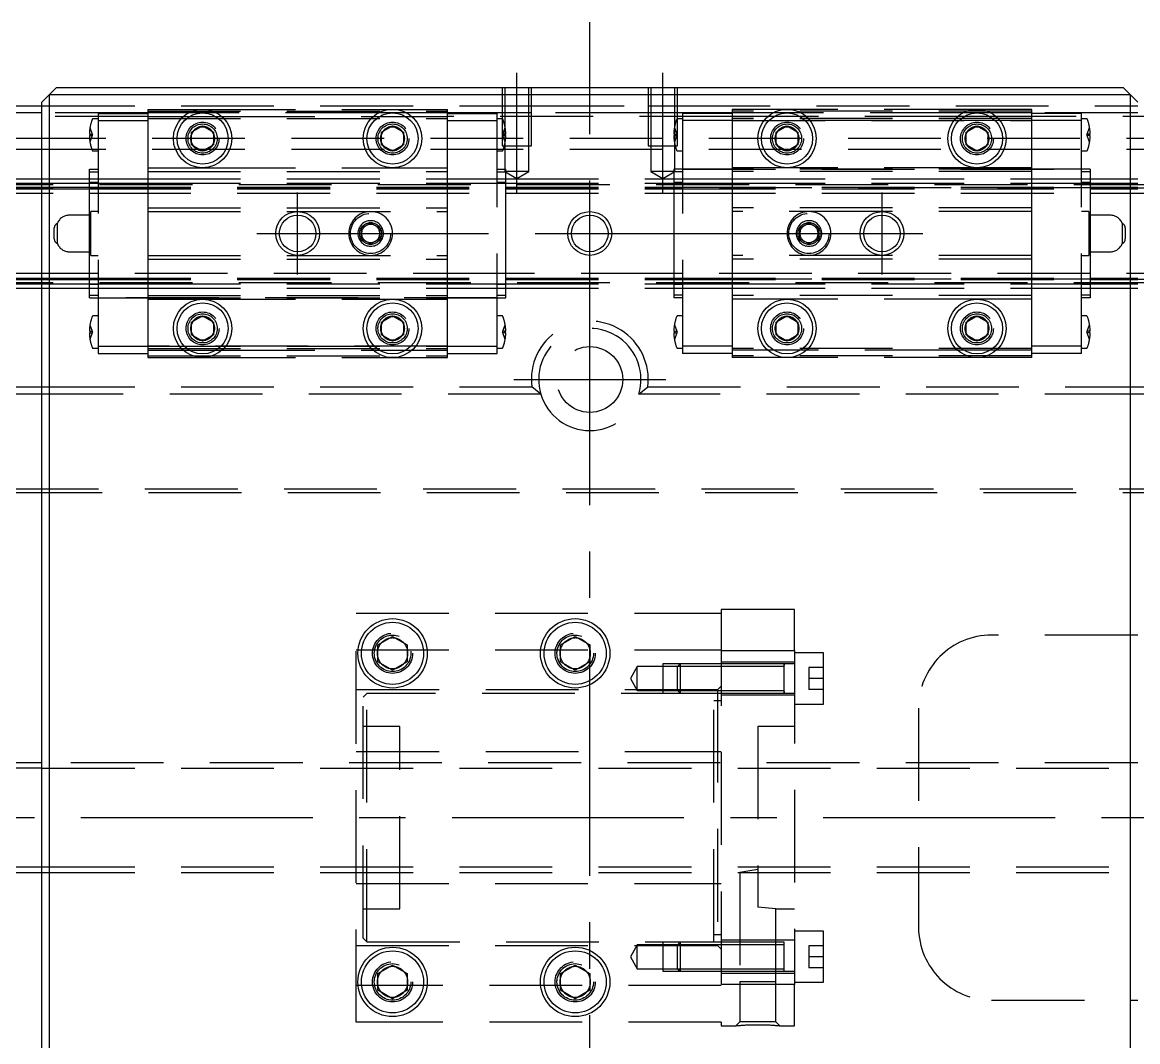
# Model space of a CAD drawing. Extents: x -51 to 1046, y -358 to 109.
# Drawn here: x 332.3 to 485, y -30.7 to 108.9 of the extents above; entities that cross this region are included whole.
import ezdxf

# ---------------------------------------------------------------- set-up
doc = ezdxf.new("R2010")
doc.units = 0
doc.linetypes.add('CENTER', pattern=[50.8, 31.75, -6.35, 6.35, -6.35])
doc.linetypes.add('DASHED', pattern=[19.05, 12.7, -6.35])
doc.layers.get('0').update_dxf_attribs({"linetype": 'CONTINUOUS'})
doc.layers.add('CENTER', color=1, linetype='CENTER')

msp = doc.modelspace()

# ---------------------------------------------------------------- linework, layer by layer
at = {"color": 7, "linetype": 'CONTINUOUS'}
for p, q in [((337, 100), (336, 99)), ((337, 100), (483, 100)), ((484, 99), (483, 100)), ((336, 99), (335, 98)), ((335, -98), (335, 98)), ((336, 99), (336, -99)), ((484, 99), (336, 99)), ((485, 98), (484, 99)), ((484, -99), (484, 99)), ((335, 96.5), (1, 96.5)), ((2, 97.5), (335, 97.5)), ((355.5, 93.87), (357, 94.73)), ((357, 94.73), (358.5, 93.87)), ((381.5, 93.87), (383, 94.73)), ((383, 94.73), (384.5, 93.87)), ((435.5, 93.87), (437, 94.73)), ((437, 94.73), (438.5, 93.87)), ((461.5, 93.87), (463, 94.73)), ((463, 94.73), (464.5, 93.87)), ((355.5, 92.13), (355.5, 93.87)), ((358.5, 93.87), (358.5, 92.13)), ((381.5, 92.13), (381.5, 93.87)), ((384.5, 93.87), (384.5, 92.13)), ((435.5, 92.13), (435.5, 93.87)), ((438.5, 93.87), (438.5, 92.13)), ((461.5, 92.13), (461.5, 93.87)), ((464.5, 93.87), (464.5, 92.13)), ((357, 91.27), (355.5, 92.13)), ((358.5, 92.13), (357, 91.27)), ((383, 91.27), (381.5, 92.13)), ((384.5, 92.13), (383, 91.27)), ((437, 91.27), (435.5, 92.13)), ((438.5, 92.13), (437, 91.27)), ((463, 91.27), (461.5, 92.13)), ((464.5, 92.13), (463, 91.27)), ((0, 87.5), (335, 87.5)), ((0, 86.32), (335, 86.32)), ((0, 86.1), (335, 86.1)), ((0, 73.9), (335, 73.9)), ((0, 73.68), (335, 73.68)), ((0, 72.5), (335, 72.5)), ((355.5, 67.87), (357, 68.73)), ((357, 68.73), (358.5, 67.87)), ((381.5, 67.87), (383, 68.73)), ((383, 68.73), (384.5, 67.87)), ((435.5, 67.87), (437, 68.73)), ((437, 68.73), (438.5, 67.87)), ((461.5, 67.87), (463, 68.73)), ((463, 68.73), (464.5, 67.87)), ((355.5, 66.13), (355.5, 67.87)), ((358.5, 67.87), (358.5, 66.13)), ((381.5, 66.13), (381.5, 67.87)), ((384.5, 67.87), (384.5, 66.13)), ((435.5, 66.13), (435.5, 67.87)), ((438.5, 67.87), (438.5, 66.13)), ((461.5, 66.13), (461.5, 67.87)), ((464.5, 67.87), (464.5, 66.13)), ((357, 65.27), (355.5, 66.13)), ((358.5, 66.13), (357, 65.27)), ((383, 65.27), (381.5, 66.13)), ((384.5, 66.13), (383, 65.27)), ((437, 65.27), (435.5, 66.13)), ((438.5, 66.13), (437, 65.27)), ((463, 65.27), (461.5, 66.13)), ((464.5, 66.13), (463, 65.27)), ((297.94, 59), (335, 59)), ((485, 59), (522.06, 59)), ((335, 58), (296.71, 58)), ((523.29, 58), (485, 58)), ((381, 23.65), (383, 24.81)), ((383, 24.81), (385, 23.65)), ((406, 23.65), (408, 24.81)), ((408, 24.81), (410, 23.65)), ((381, 21.35), (381, 23.65)), ((385, 23.65), (385, 21.35)), ((406, 21.35), (406, 23.65)), ((410, 23.65), (410, 21.35)), ((383, 20.19), (381, 21.35)), ((385, 21.35), (383, 20.19)), ((408, 20.19), (406, 21.35)), ((410, 21.35), (408, 20.19)), ((335, 7.5), (40.5, 7.5)), ((40.5, -7.5), (335, -7.5)), ((381, -21.35), (383, -20.19)), ((381, -23.65), (381, -21.35)), ((383, -20.19), (385, -21.35)), ((385, -21.35), (385, -23.65)), ((406, -21.35), (408, -20.19)), ((406, -23.65), (406, -21.35)), ((408, -20.19), (410, -21.35)), ((410, -21.35), (410, -23.65)), ((383, -24.81), (381, -23.65)), ((385, -23.65), (383, -24.81)), ((408, -24.81), (406, -23.65)), ((410, -23.65), (408, -24.81))]:
    msp.add_line(p, q, dxfattribs=at)
at = {"color": 3, "linetype": 'DASHED'}
for p, q in [((398, 100), (398, 92)), ((398.35, 100), (398.35, 92)), ((401.65, 92), (401.65, 100)), ((402, 92), (402, 100)), ((418, 100), (418, 92)), ((418.35, 100), (418.35, 92)), ((421.65, 92), (421.65, 100)), ((422, 92), (422, 100)), ((335, 97.5), (398, 97.5)), ((349.5, 96.5), (335, 96.5)), ((342.7, 96.45), (342.7, 95.45)), ((342.7, 96.45), (349.5, 96.45)), ((349.5, 97), (349.5, 96)), ((349.5, 97), (357, 97)), ((349.5, 96.75), (390.5, 96.75)), ((355.06, 96.5), (349.5, 96.5)), ((357, 96.5), (355.06, 96.5)), ((357, 97), (383, 97)), ((358.94, 96.5), (357, 96.5)), ((381.06, 96.5), (358.94, 96.5)), ((383, 96.5), (381.06, 96.5)), ((383, 97), (390.5, 97)), ((384.94, 96.5), (383, 96.5)), ((390.5, 96.5), (384.94, 96.5)), ((390.5, 96), (390.5, 97)), ((398, 96.5), (390.5, 96.5)), ((390.5, 96.45), (397.3, 96.45)), ((397.3, 95.45), (397.3, 96.45)), ((398, 97.5), (402, 97.5)), ((402, 96.5), (398, 96.5)), ((402, 97.5), (418, 97.5)), ((418, 96.5), (402, 96.5)), ((418, 97.5), (422, 97.5)), ((422, 96.5), (418, 96.5)), ((422, 97.5), (485, 97.5)), ((429.5, 96.5), (422, 96.5)), ((422.7, 96.45), (422.7, 95.45)), ((429.5, 96.45), (422.7, 96.45)), ((429.5, 97), (429.5, 96)), ((437, 97), (429.5, 97)), ((470.5, 96.75), (429.5, 96.75)), ((435.06, 96.5), (429.5, 96.5)), ((437, 96.5), (435.06, 96.5)), ((463, 97), (437, 97)), ((438.94, 96.5), (437, 96.5)), ((461.06, 96.5), (438.94, 96.5)), ((463, 96.5), (461.06, 96.5)), ((470.5, 97), (463, 97)), ((464.94, 96.5), (463, 96.5)), ((470.5, 96.5), (464.94, 96.5)), ((470.5, 96), (470.5, 97)), ((485, 96.5), (470.5, 96.5)), ((477.3, 96.45), (470.5, 96.45)), ((477.3, 95.45), (477.3, 96.45)), ((349.5, 96), (0.5, 96)), ((342.7, 95.7), (341.99, 95.7)), ((342.7, 95.45), (342.7, 64.55)), ((342.7, 95.45), (349.5, 95.45)), ((349.5, 96), (349.5, 89)), ((349.5, 96), (354.35, 96)), ((349.5, 95.75), (390.5, 95.75)), ((354.35, 96), (355.2, 96)), ((355.2, 96), (358.8, 96)), ((358.8, 96), (359.65, 96)), ((359.65, 96), (380.35, 96)), ((380.35, 96), (381.2, 96)), ((381.2, 96), (384.8, 96)), ((384.8, 96), (385.65, 96)), ((385.65, 96), (390.5, 96)), ((390.5, 89), (390.5, 96)), ((429.5, 96), (390.5, 96)), ((390.5, 95.45), (397.3, 95.45)), ((398, 95.7), (397.3, 95.7)), ((397.3, 64.55), (397.3, 95.45)), ((398.01, 95.7), (398, 95.7)), ((422, 95.7), (421.99, 95.7)), ((422.7, 95.7), (422, 95.7)), ((422.7, 95.45), (422.7, 64.55)), ((429.5, 95.45), (422.7, 95.45)), ((429.5, 96), (429.5, 89)), ((434.35, 96), (429.5, 96)), ((470.5, 95.75), (429.5, 95.75)), ((470.5, 95.45), (429.5, 95.45)), ((429.5, 95.45), (470.5, 95.45)), ((435.2, 96), (434.35, 96)), ((438.8, 96), (435.2, 96)), ((439.65, 96), (438.8, 96)), ((460.35, 96), (439.65, 96)), ((461.2, 96), (460.35, 96)), ((464.8, 96), (461.2, 96)), ((465.65, 96), (464.8, 96)), ((470.5, 96), (465.65, 96)), ((470.5, 89), (470.5, 96)), ((819.5, 96), (470.5, 96)), ((477.3, 95.45), (470.5, 95.45)), ((478.01, 95.7), (477.3, 95.7)), ((477.3, 64.55), (477.3, 95.45)), ((341.5, 93.6), (341.58, 93.6)), ((341.58, 93.4), (341.5, 93.4)), ((341.58, 94.5), (341.9, 93.6)), ((341.58, 93.6), (341.9, 93.6)), ((341.58, 93.6), (341.58, 93.4)), ((341.9, 93.4), (341.58, 92.5)), ((341.58, 93.4), (341.9, 93.4)), ((341.9, 93.6), (341.94, 93.5)), ((341.9, 93.4), (341.94, 93.5)), ((355, 93), (355.03, 93.35)), ((381, 93), (381.03, 93.35)), ((398.1, 93.6), (398.06, 93.5)), ((398.1, 93.4), (398.06, 93.5)), ((398.1, 93.6), (398.42, 94.5)), ((398.42, 93.6), (398.1, 93.6)), ((398.42, 92.5), (398.1, 93.4)), ((398.42, 93.4), (398.1, 93.4)), ((398.42, 93.4), (398.42, 93.6)), ((398.42, 93.6), (398.5, 93.6)), ((398.5, 93.4), (398.42, 93.4)), ((421.5, 93.6), (421.58, 93.6)), ((421.58, 93.4), (421.5, 93.4)), ((421.58, 94.5), (421.9, 93.6)), ((421.58, 93.6), (421.9, 93.6)), ((421.58, 93.6), (421.58, 93.4)), ((421.9, 93.4), (421.58, 92.5)), ((421.58, 93.4), (421.9, 93.4)), ((421.9, 93.6), (421.94, 93.5)), ((421.9, 93.4), (421.94, 93.5)), ((435, 93), (435.02, 93.3)), ((461, 93), (461.03, 93.35)), ((478.1, 93.6), (478.06, 93.5)), ((478.1, 93.4), (478.06, 93.5)), ((478.1, 93.6), (478.42, 94.5)), ((478.42, 93.6), (478.1, 93.6)), ((478.42, 92.5), (478.1, 93.4)), ((478.42, 93.4), (478.1, 93.4)), ((478.42, 93.4), (478.42, 93.6)), ((478.42, 93.6), (478.5, 93.6)), ((478.5, 93.4), (478.42, 93.4)), ((820, 93), (0, 93)), ((398, 92), (402, 92)), ((398.35, 92), (398.35, 88.5)), ((401.65, 88.5), (401.65, 92)), ((418, 92), (422, 92)), ((418.35, 92), (418.35, 88.5)), ((421.65, 88.5), (421.65, 92)), ((820, 91.5), (0, 91.5)), ((341.99, 91.3), (342.7, 91.3)), ((397.3, 91.3), (398.01, 91.3)), ((421.99, 91.3), (422.7, 91.3)), ((477.3, 91.3), (478.01, 91.3)), ((341.5, 88.43), (341.5, 88.82)), ((341.5, 88.82), (342.7, 88.82)), ((349.5, 89), (349.5, 88.5)), ((349.5, 89), (357, 89)), ((357, 89), (383, 89)), ((383, 89), (390.5, 89)), ((390.5, 88.5), (390.5, 89)), ((397.3, 88.82), (398.5, 88.82)), ((398.5, 88.43), (398.5, 88.82)), ((421.5, 88.82), (421.5, 88.43)), ((422.7, 88.82), (421.5, 88.82)), ((422.7, 88.82), (477.3, 88.82)), ((429.5, 88.82), (422.7, 88.82)), ((429.5, 89), (429.5, 88.5)), ((437, 89), (429.5, 89)), ((470.5, 88.82), (429.5, 88.82)), ((463, 89), (437, 89)), ((470.5, 89), (463, 89)), ((470.5, 88.5), (470.5, 89)), ((477.3, 88.82), (470.5, 88.82)), ((478.5, 88.82), (477.3, 88.82)), ((478.5, 88.82), (478.5, 88.43)), ((335, 87.5), (341.5, 87.5)), ((341.5, 88.43), (342.7, 88.43)), ((341.5, 86.03), (341.5, 88.43)), ((341.5, 87.5), (342.7, 87.5)), ((342.7, 87.5), (349.5, 87.5)), ((349.5, 88.5), (349.5, 83.5)), ((349.5, 88.5), (390.5, 88.5)), ((349.5, 87.5), (390.5, 87.5)), ((390.5, 83.5), (390.5, 88.5)), ((390.5, 87.5), (397.3, 87.5)), ((397.3, 88.43), (398.5, 88.43)), ((397.3, 87.5), (398.5, 87.5)), ((398.35, 88.5), (400, 87.55)), ((401.65, 88.5), (398.35, 88.5)), ((398.5, 86.03), (398.5, 88.43)), ((398.5, 87.5), (421.5, 87.5)), ((400, 87.55), (401.65, 88.5)), ((418.35, 88.5), (420, 87.55)), ((421.65, 88.5), (418.35, 88.5)), ((420, 87.55), (421.65, 88.5)), ((422.7, 88.43), (421.5, 88.43)), ((421.5, 88.43), (421.5, 86.03)), ((421.5, 87.5), (422.7, 87.5)), ((422.7, 87.5), (429.5, 87.5)), ((429.5, 88.5), (429.5, 83.5)), ((470.5, 88.5), (429.5, 88.5)), ((429.5, 87.5), (470.5, 87.5)), ((470.5, 83.5), (470.5, 88.5)), ((470.5, 87.5), (477.3, 87.5)), ((478.5, 88.43), (477.3, 88.43)), ((477.3, 87.5), (478.5, 87.5)), ((478.5, 88.43), (478.5, 86.03)), ((478.5, 87.5), (485, 87.5)), ((0, 86.91), (335, 86.91)), ((0, 86.7), (820, 86.7)), ((0, 86.26), (341.5, 86.26)), ((335, 86.91), (341.5, 86.91)), ((335, 86.32), (341.5, 86.32)), ((335, 86.1), (341.5, 86.1)), ((341.5, 87.01), (342.7, 87.01)), ((341.5, 86.91), (342.7, 86.91)), ((341.5, 86.32), (342.7, 86.32)), ((341.5, 86.26), (342.7, 86.26)), ((341.5, 86.1), (342.7, 86.1)), ((341.5, 82.5), (341.5, 86.03)), ((342.7, 86.91), (349.5, 86.91)), ((342.7, 86.32), (398.5, 86.32)), ((342.7, 86.26), (398.5, 86.26)), ((342.7, 86.1), (398.5, 86.1)), ((349.5, 86.91), (390.5, 86.91)), ((390.5, 86.91), (397.3, 86.91)), ((397.3, 87.01), (398.5, 87.01)), ((397.3, 86.91), (398.5, 86.91)), ((398.5, 86.91), (421.5, 86.91)), ((398.5, 86.32), (421.5, 86.32)), ((398.5, 86.26), (421.5, 86.26)), ((398.5, 86.1), (421.5, 86.1)), ((398.5, 73.97), (398.5, 86.03)), ((421.5, 87.01), (422.7, 87.01)), ((421.5, 86.91), (422.7, 86.91)), ((421.5, 86.32), (422.7, 86.32)), ((422.7, 86.26), (421.5, 86.26)), ((421.5, 86.1), (422.7, 86.1)), ((421.5, 86.03), (421.5, 73.97)), ((422.7, 86.91), (429.5, 86.91)), ((422.7, 86.32), (478.5, 86.32)), ((478.5, 86.26), (422.7, 86.26)), ((422.7, 86.1), (478.5, 86.1)), ((429.5, 86.91), (470.5, 86.91)), ((470.5, 86.91), (477.3, 86.91)), ((477.3, 87.01), (478.5, 87.01)), ((477.3, 86.91), (478.5, 86.91)), ((478.5, 86.91), (485, 86.91)), ((478.5, 86.32), (485, 86.32)), ((478.5, 86.26), (820, 86.26)), ((478.5, 86.1), (485, 86.1)), ((478.5, 86.03), (478.5, 73.97)), ((0, 85.5), (341.5, 85.5)), ((341.5, 85.5), (342.7, 85.5)), ((342.7, 85.5), (398.5, 85.5)), ((398.5, 85.5), (421.5, 85.5)), ((421.5, 85.5), (422.7, 85.5)), ((422.7, 85.5), (478.5, 85.5)), ((478.5, 85.5), (820, 85.5)), ((341.7, 82.5), (338.75, 82.5)), ((341.5, 77.5), (341.5, 82.5)), ((342.7, 83), (341.7, 83)), ((341.7, 80), (341.7, 83)), ((349.5, 83.5), (349.5, 83)), ((349.5, 83.5), (390.5, 83.5)), ((349.5, 83), (349.5, 77)), ((349.5, 83), (370, 83)), ((370, 83), (390.5, 83)), ((390.5, 83), (390.5, 83.5)), ((390.5, 77), (390.5, 83)), ((429.5, 83.5), (429.5, 83)), ((470.5, 83.5), (429.5, 83.5)), ((429.5, 83), (429.5, 77)), ((450, 83), (429.5, 83)), ((470.5, 83), (450, 83)), ((470.5, 83), (470.5, 83.5)), ((470.5, 77), (470.5, 83)), ((478.3, 83), (477.3, 83)), ((478.3, 83), (478.3, 77)), ((481.25, 82.5), (478.3, 82.5)), ((337.12, 80), (337.12, 81.39)), ((378.75, 80.72), (380, 81.44)), ((380, 81.44), (381.25, 80.72)), ((438.75, 80.72), (440, 81.44)), ((440, 81.44), (441.25, 80.72)), ((482.88, 81.39), (482.88, 80)), ((336.7, 80), (336.7, 80.75)), ((336.7, 79.25), (336.7, 80)), ((337.12, 78.61), (337.12, 80)), ((341.7, 77), (341.7, 80)), ((378.5, 80), (378.52, 80.22)), ((378.75, 79.28), (378.75, 80.72)), ((381.25, 80.72), (381.25, 79.28)), ((438.5, 80), (438.52, 80.22)), ((438.75, 79.28), (438.75, 80.72)), ((441.25, 80.72), (441.25, 79.28)), ((482.88, 80), (482.88, 78.61)), ((483.3, 80.75), (483.3, 80)), ((483.3, 80), (483.3, 79.25)), ((380, 78.56), (378.75, 79.28)), ((381.25, 79.28), (380, 78.56)), ((440, 78.56), (438.75, 79.28)), ((441.25, 79.28), (440, 78.56)), ((338.75, 77.5), (341.7, 77.5)), ((341.5, 73.97), (341.5, 77.5)), ((341.7, 77), (342.7, 77)), ((349.5, 77), (349.5, 76.5)), ((349.5, 77), (370, 77)), ((349.5, 76.5), (349.5, 71.5)), ((349.5, 76.5), (390.5, 76.5)), ((370, 77), (390.5, 77)), ((390.5, 76.5), (390.5, 77)), ((390.5, 71.5), (390.5, 76.5)), ((429.5, 77), (429.5, 76.5)), ((450, 77), (429.5, 77)), ((429.5, 76.5), (429.5, 71.5)), ((470.5, 76.5), (429.5, 76.5)), ((470.5, 77), (450, 77)), ((470.5, 76.5), (470.5, 77)), ((470.5, 71.5), (470.5, 76.5)), ((477.3, 77), (478.3, 77)), ((478.3, 77.5), (481.25, 77.5)), ((341.5, 74.5), (0, 74.5)), ((0, 73.74), (341.5, 73.74)), ((0, 73.3), (820, 73.3)), ((335, 73.9), (341.5, 73.9)), ((335, 73.68), (341.5, 73.68)), ((342.7, 74.5), (341.5, 74.5)), ((341.5, 71.57), (341.5, 73.97)), ((341.5, 73.9), (342.7, 73.9)), ((341.5, 73.74), (342.7, 73.74)), ((341.5, 73.68), (342.7, 73.68)), ((398.5, 74.5), (342.7, 74.5)), ((342.7, 73.9), (398.5, 73.9)), ((342.7, 73.74), (398.5, 73.74)), ((342.7, 73.68), (398.5, 73.68)), ((421.5, 74.5), (398.5, 74.5)), ((398.5, 71.57), (398.5, 73.97)), ((398.5, 73.9), (421.5, 73.9)), ((398.5, 73.74), (421.5, 73.74)), ((398.5, 73.68), (421.5, 73.68)), ((422.7, 74.5), (421.5, 74.5)), ((421.5, 73.97), (421.5, 71.57)), ((421.5, 73.9), (422.7, 73.9)), ((422.7, 73.74), (421.5, 73.74)), ((421.5, 73.68), (422.7, 73.68)), ((478.5, 74.5), (422.7, 74.5)), ((422.7, 73.9), (478.5, 73.9)), ((478.5, 73.74), (422.7, 73.74)), ((422.7, 73.68), (478.5, 73.68)), ((820, 74.5), (478.5, 74.5)), ((478.5, 73.97), (478.5, 71.57)), ((478.5, 73.9), (485, 73.9)), ((478.5, 73.74), (820, 73.74)), ((478.5, 73.68), (485, 73.68)), ((0, 73.09), (335, 73.09)), ((335, 73.09), (341.5, 73.09)), ((335, 72.5), (341.5, 72.5)), ((341.5, 73.09), (342.7, 73.09)), ((342.7, 72.99), (341.5, 72.99)), ((341.5, 72.5), (342.7, 72.5)), ((342.7, 73.09), (349.5, 73.09)), ((342.7, 72.5), (349.5, 72.5)), ((349.5, 73.09), (390.5, 73.09)), ((349.5, 72.5), (390.5, 72.5)), ((390.5, 73.09), (397.3, 73.09)), ((390.5, 72.5), (397.3, 72.5)), ((397.3, 73.09), (398.5, 73.09)), ((398.5, 72.99), (397.3, 72.99)), ((397.3, 72.5), (398.5, 72.5)), ((398.5, 73.09), (421.5, 73.09)), ((398.5, 72.5), (421.5, 72.5)), ((421.5, 73.09), (429.5, 73.09)), ((422.7, 72.99), (421.5, 72.99)), ((421.5, 72.5), (429.5, 72.5)), ((429.5, 73.09), (470.5, 73.09)), ((429.5, 72.5), (470.5, 72.5)), ((470.5, 73.09), (477.3, 73.09)), ((470.5, 72.5), (477.3, 72.5)), ((477.3, 73.09), (478.5, 73.09)), ((478.5, 72.99), (477.3, 72.99)), ((477.3, 72.5), (478.5, 72.5)), ((478.5, 73.09), (485, 73.09)), ((478.5, 72.5), (485, 72.5)), ((341.5, 71.18), (341.5, 71.57)), ((341.5, 71.57), (342.7, 71.57)), ((341.5, 71.18), (342.7, 71.18)), ((397.3, 71.18), (342.7, 71.18)), ((342.7, 71.18), (349.5, 71.18)), ((349.5, 71.5), (349.5, 71)), ((349.5, 71.5), (390.5, 71.5)), ((349.5, 71.18), (390.5, 71.18)), ((349.5, 71), (349.5, 64)), ((349.5, 71), (357, 71)), ((357, 71), (383, 71)), ((383, 71), (390.5, 71)), ((390.5, 71), (390.5, 71.5)), ((390.5, 71.18), (397.3, 71.18)), ((390.5, 64), (390.5, 71)), ((397.3, 71.57), (398.5, 71.57)), ((397.3, 71.18), (398.5, 71.18)), ((398.5, 71.18), (398.5, 71.57)), ((421.5, 71.57), (421.5, 71.18)), ((422.7, 71.57), (421.5, 71.57)), ((422.7, 71.18), (421.5, 71.18)), ((429.5, 71.5), (429.5, 71)), ((470.5, 71.5), (429.5, 71.5)), ((429.5, 71), (429.5, 64)), ((437, 71), (429.5, 71)), ((463, 71), (437, 71)), ((470.5, 71), (463, 71)), ((470.5, 71), (470.5, 71.5)), ((470.5, 64), (470.5, 71)), ((478.5, 71.57), (477.3, 71.57)), ((478.5, 71.18), (477.3, 71.18)), ((478.5, 71.57), (478.5, 71.18)), ((341.58, 67.5), (341.9, 66.6)), ((342.7, 68.7), (341.99, 68.7)), ((355, 67), (355.03, 67.35)), ((381, 67), (381.03, 67.35)), ((398.01, 68.7), (397.3, 68.7)), ((398.1, 66.6), (398.42, 67.5)), ((421.58, 67.5), (421.9, 66.6)), ((422.7, 68.7), (421.99, 68.7)), ((435, 67), (435.02, 67.3)), ((461, 67), (461.03, 67.35)), ((478.01, 68.7), (477.3, 68.7)), ((478.1, 66.6), (478.42, 67.5)), ((341.5, 66.6), (341.58, 66.6)), ((341.58, 66.4), (341.5, 66.4)), ((341.58, 66.6), (341.9, 66.6)), ((341.58, 66.6), (341.58, 66.4)), ((341.9, 66.4), (341.58, 65.5)), ((341.58, 66.4), (341.9, 66.4)), ((341.9, 66.6), (341.94, 66.5)), ((341.9, 66.4), (341.94, 66.5)), ((398.1, 66.6), (398.06, 66.5)), ((398.1, 66.4), (398.06, 66.5)), ((398.42, 66.6), (398.1, 66.6)), ((398.42, 65.5), (398.1, 66.4)), ((398.42, 66.4), (398.1, 66.4)), ((398.42, 66.4), (398.42, 66.6)), ((398.42, 66.6), (398.5, 66.6)), ((398.5, 66.4), (398.42, 66.4)), ((421.5, 66.6), (421.58, 66.6)), ((421.58, 66.4), (421.5, 66.4)), ((421.58, 66.6), (421.9, 66.6)), ((421.58, 66.6), (421.58, 66.4)), ((421.9, 66.4), (421.58, 65.5)), ((421.58, 66.4), (421.9, 66.4)), ((421.9, 66.6), (421.94, 66.5)), ((421.9, 66.4), (421.94, 66.5)), ((478.1, 66.6), (478.06, 66.5)), ((478.1, 66.4), (478.06, 66.5)), ((478.42, 66.6), (478.1, 66.6)), ((478.42, 65.5), (478.1, 66.4)), ((478.42, 66.4), (478.1, 66.4)), ((478.42, 66.4), (478.42, 66.6)), ((478.42, 66.6), (478.5, 66.6)), ((478.5, 66.4), (478.42, 66.4)), ((341.99, 64.3), (342.7, 64.3)), ((342.7, 64.55), (349.5, 64.55)), ((342.7, 64.55), (342.7, 63.55)), ((349.5, 64.55), (390.5, 64.55)), ((390.5, 64.55), (349.5, 64.55)), ((349.5, 64.25), (390.5, 64.25)), ((390.5, 64.55), (397.3, 64.55)), ((397.3, 63.55), (397.3, 64.55)), ((397.3, 64.3), (398.01, 64.3)), ((421.99, 64.3), (422.7, 64.3)), ((422.7, 64.55), (422.7, 63.55)), ((429.5, 64.55), (422.7, 64.55)), ((470.5, 64.25), (429.5, 64.25)), ((477.3, 64.55), (470.5, 64.55)), ((477.3, 63.55), (477.3, 64.55)), ((477.3, 64.3), (478.01, 64.3)), ((342.7, 63.55), (349.5, 63.55)), ((349.5, 64), (349.5, 63)), ((349.5, 64), (354.35, 64)), ((349.5, 63.25), (390.5, 63.25)), ((349.5, 63), (357, 63)), ((354.35, 64), (355.2, 64)), ((355.2, 64), (358.8, 64)), ((357, 63), (383, 63)), ((358.8, 64), (359.65, 64)), ((359.65, 64), (380.35, 64)), ((380.35, 64), (381.2, 64)), ((381.2, 64), (384.8, 64)), ((383, 63), (390.5, 63)), ((384.8, 64), (385.65, 64)), ((385.65, 64), (390.5, 64)), ((390.5, 63), (390.5, 64)), ((390.5, 63.55), (397.3, 63.55)), ((429.5, 63.55), (422.7, 63.55)), ((429.5, 64), (429.5, 63)), ((434.35, 64), (429.5, 64)), ((470.5, 63.25), (429.5, 63.25)), ((437, 63), (429.5, 63)), ((435.2, 64), (434.35, 64)), ((438.8, 64), (435.2, 64)), ((463, 63), (437, 63)), ((439.65, 64), (438.8, 64)), ((460.35, 64), (439.65, 64)), ((461.2, 64), (460.35, 64)), ((464.8, 64), (461.2, 64)), ((470.5, 63), (463, 63)), ((465.65, 64), (464.8, 64)), ((470.5, 64), (465.65, 64)), ((470.5, 63), (470.5, 64)), ((477.3, 63.55), (470.5, 63.55)), ((335, 59), (402.06, 59)), ((403.29, 58), (402.06, 59)), ((416.71, 58), (417.94, 59)), ((417.94, 59), (485, 59)), ((403.29, 58), (335, 58)), ((485, 58), (416.71, 58)), ((819.5, 44.5), (0.5, 44.5)), ((819, 45), (1, 45)), ((378, 28), (428, 28)), ((378, -28), (378, 28)), ((438, 28.5), (428, 28.5)), ((428, 28.5), (428, 28)), ((428, 28), (428, -28)), ((438, 22.87), (438, 28.5)), ((485, 25), (465, 25)), ((378, 23), (428, 23)), ((405.5, 22.5), (405.53, 22.91)), ((385.48, 22.79), (385.5, 22.5)), ((428, 22.87), (438, 22.87)), ((438, 22.87), (438, -22.87)), ((442, 22.55), (438, 22.55)), ((442, 15.55), (442, 22.55)), ((416.5, 20.7), (415.55, 19.05)), ((416.5, 17.4), (416.5, 20.7)), ((420, 20.7), (416.5, 20.7)), ((420, 21.05), (420, 17.05)), ((422.35, 21.05), (420, 21.05)), ((422, 20.7), (420, 20.7)), ((422.35, 21.05), (422, 20.7)), ((422, 17.4), (422, 20.7)), ((428, 20.7), (422, 20.7)), ((428, 20.7), (422, 20.7)), ((422.35, 21.05), (422.35, 17.05)), ((428, 21.05), (422.35, 21.05)), ((428, 21.05), (422.35, 21.05)), ((438, 21.3), (428, 21.3)), ((436.61, 21.05), (428, 21.05)), ((436.6, 20.7), (428, 20.7)), ((436.6, 17.05), (436.6, 21.05)), ((436.6, 17.05), (436.6, 21.05)), ((436.6, 20.84), (436.6, 21.05)), ((436.6, 21.05), (436.6, 20.84)), ((438, 21.05), (436.6, 21.05)), ((436.6, 17.27), (436.6, 20.84)), ((440, 20.55), (440, 19.05)), ((442, 20.55), (440, 20.55)), ((415.55, 19.05), (416.5, 17.4)), ((442, 19.05), (440, 19.05)), ((440, 19.05), (440, 17.55)), ((427.5, 17.5), (378, 17.5)), ((379.5, 17), (379, 16.5)), ((427, 17), (379.5, 17)), ((379.5, -17), (379.5, 17)), ((416.5, 17.4), (420, 17.4)), ((420, 17.4), (422, 17.4)), ((420, 17.05), (422.35, 17.05)), ((422, 17.4), (428, 17.4)), ((422, 17.4), (422.35, 17.05)), ((422, 17.4), (428, 17.4)), ((422.35, 17.05), (428, 17.05)), ((422.35, 17.05), (428, 17.05)), ((427, -17), (427, 17)), ((428, 18), (427.5, 17.5)), ((427.5, 17.5), (427.5, -17.5)), ((428, 17.4), (436.6, 17.4)), ((428, 17.05), (436.61, 17.05)), ((428, 16.8), (438, 16.8)), ((436.6, 17.05), (436.6, 17.27)), ((436.6, 17.27), (436.6, 17.05)), ((436.6, 17.05), (436.6, 17.05)), ((436.6, 17.05), (438, 17.05)), ((442, 17.55), (440, 17.55)), ((379, -16.5), (379, 16.5)), ((428, 16), (427, 16)), ((438, 15.55), (442, 15.55)), ((455, 15), (455, -15)), ((384, 12.5), (379, 12.5)), ((384, -12.5), (384, 12.5)), ((438, 12.5), (433, 12.5)), ((433, 12.5), (433, -12.26)), ((427.5, 9), (378, 9)), ((428, 9), (427.5, 9)), ((485, 7.5), (335, 7.5)), ((335, 6.75), (485, 6.75)), ((335, -6.75), (485, -6.75)), ((335, -7.5), (485, -7.5)), ((433, -7.09), (430.54, -7.5)), ((430.54, -7.5), (430.54, -22.5)), ((430.54, -7.5), (430.55, -7.5)), ((378, -9), (427.5, -9)), ((427.5, -9), (428, -9)), ((379, -12.5), (384, -12.5)), ((435.46, -12.5), (433, -12.26)), ((435.46, -22.5), (435.46, -12.5)), ((435.46, -12.5), (438, -12.5)), ((379, -16.5), (379.5, -17)), ((427, -16), (428, -16)), ((442, -15.55), (438, -15.55)), ((442, -22.55), (442, -15.55)), ((378, -17.5), (427.5, -17.5)), ((379.5, -17), (427, -17)), ((416.5, -17.4), (415.55, -19.05)), ((416.5, -20.7), (416.5, -17.4)), ((420, -17.4), (416.5, -17.4)), ((420, -17.05), (420, -21.05)), ((422.35, -17.05), (420, -17.05)), ((422, -17.4), (420, -17.4)), ((422.35, -17.05), (422, -17.4)), ((422, -20.7), (422, -17.4)), ((428, -17.4), (422, -17.4)), ((428, -17.4), (422, -17.4)), ((422.35, -17.05), (422.35, -21.05)), ((428, -17.05), (422.35, -17.05)), ((427.5, -17.5), (428, -18)), ((438, -16.8), (428, -16.8)), ((436.61, -17.05), (428, -17.05)), ((436.6, -17.4), (428, -17.4)), ((436.6, -21.05), (436.6, -17.05)), ((436.6, -21.05), (436.6, -17.05)), ((436.6, -20.84), (436.6, -17.27)), ((436.6, -20.7), (436.6, -17.4)), ((440, -17.55), (440, -19.05)), ((442, -17.55), (440, -17.55)), ((415.55, -19.05), (416.5, -20.7)), ((442, -19.05), (440, -19.05)), ((440, -19.05), (440, -20.55)), ((416.5, -20.7), (420, -20.7)), ((420, -20.7), (422, -20.7)), ((420, -21.05), (422.35, -21.05)), ((422, -20.7), (428, -20.7)), ((422, -20.7), (422.35, -21.05)), ((422, -20.7), (428, -20.7)), ((422.35, -21.05), (428, -21.05)), ((422.35, -21.05), (428, -21.05)), ((428, -20.7), (436.6, -20.7)), ((428, -21.05), (436.61, -21.05)), ((428, -21.3), (438, -21.3)), ((436.6, -21.05), (436.6, -20.7)), ((436.6, -21.05), (438, -21.05)), ((442, -20.55), (440, -20.55)), ((380.5, -22.5), (380.53, -22.09)), ((405.5, -22.5), (405.53, -22.09)), ((438, -22.87), (428, -22.87)), ((435.46, -22.5), (430.54, -22.5)), ((430.55, -22.5), (430.55, -27.95)), ((435.45, -27.95), (435.45, -22.5)), ((438, -22.55), (442, -22.55)), ((438, -28.5), (438, -22.87)), ((428, -23), (378, -23)), ((465, -25), (485, -25)), ((428, -28), (378, -28)), ((428, -28), (428, -28.5)), ((428, -28.5), (430, -28.5)), ((430.55, -27.95), (430, -28.5)), ((430, -28.5), (430.01, -28.5)), ((430, -28.5), (430, -28.5)), ((430.01, -28.5), (430.02, -28.5)), ((430.02, -28.5), (430.04, -28.5)), ((430.04, -28.5), (430.06, -28.49)), ((430.06, -28.49), (430.08, -28.49)), ((430.08, -28.49), (430.11, -28.49)), ((430.11, -28.49), (430.15, -28.49)), ((430.15, -28.49), (430.19, -28.48)), ((430.19, -28.48), (430.24, -28.48)), ((430.24, -28.48), (430.3, -28.47)), ((430.3, -28.47), (430.37, -28.47)), ((430.37, -28.47), (430.44, -28.46)), ((430.44, -28.46), (430.52, -28.45)), ((430.52, -28.45), (430.61, -28.45)), ((435.45, -27.95), (430.55, -27.95)), ((430.61, -28.45), (430.7, -28.44)), ((430.7, -28.44), (430.8, -28.43)), ((430.8, -28.43), (430.9, -28.43)), ((430.9, -28.43), (431.01, -28.42)), ((431.01, -28.42), (431.12, -28.41)), ((431.12, -28.41), (431.24, -28.41)), ((431.24, -28.41), (431.36, -28.4)), ((431.36, -28.4), (431.48, -28.39)), ((431.48, -28.39), (431.61, -28.39)), ((431.61, -28.39), (431.74, -28.38)), ((431.74, -28.38), (431.87, -28.38)), ((431.87, -28.38), (432.01, -28.37)), ((432.01, -28.37), (432.15, -28.37)), ((432.15, -28.37), (432.29, -28.36)), ((432.29, -28.36), (432.43, -28.36)), ((432.43, -28.36), (432.57, -28.36)), ((432.57, -28.36), (432.71, -28.36)), ((432.71, -28.36), (432.85, -28.36)), ((432.85, -28.36), (433, -28.36)), ((433, -28.36), (433.15, -28.36)), ((433.15, -28.36), (433.29, -28.36)), ((433.29, -28.36), (433.43, -28.36)), ((433.43, -28.36), (433.57, -28.36)), ((433.57, -28.36), (433.71, -28.36)), ((433.71, -28.36), (433.85, -28.37)), ((433.85, -28.37), (433.99, -28.37)), ((433.99, -28.37), (434.13, -28.38)), ((434.13, -28.38), (434.26, -28.38)), ((434.26, -28.38), (434.39, -28.39)), ((434.39, -28.39), (434.52, -28.39)), ((434.52, -28.39), (434.64, -28.4)), ((434.64, -28.4), (434.76, -28.41)), ((434.76, -28.41), (434.88, -28.41)), ((434.88, -28.41), (434.99, -28.42)), ((434.99, -28.42), (435.1, -28.43)), ((435.1, -28.43), (435.2, -28.43)), ((435.2, -28.43), (435.3, -28.44)), ((435.3, -28.44), (435.39, -28.45)), ((435.39, -28.45), (435.48, -28.45)), ((436, -28.5), (435.45, -27.95)), ((435.48, -28.45), (435.54, -28.46)), ((435.54, -28.46), (435.6, -28.46)), ((435.6, -28.46), (435.66, -28.47)), ((435.66, -28.47), (435.71, -28.47)), ((435.71, -28.47), (435.76, -28.48)), ((435.76, -28.48), (435.81, -28.48)), ((435.81, -28.48), (435.85, -28.49)), ((435.85, -28.49), (435.89, -28.49)), ((435.89, -28.49), (435.92, -28.49)), ((435.92, -28.49), (435.94, -28.49)), ((435.94, -28.49), (435.97, -28.5)), ((435.97, -28.5), (435.99, -28.5)), ((435.99, -28.5), (436, -28.5)), ((436, -28.5), (436, -28.5)), ((436, -28.5), (438, -28.5)), ((436, -28.5), (436, -28.5))]:
    msp.add_line(p, q, dxfattribs=at)
at = {"color": 3, "linetype": 'CONTINUOUS'}
for p, q in [((335, 6.75), (40.5, 6.75)), ((40.5, -6.75), (335, -6.75))]:
    msp.add_line(p, q, dxfattribs=at)
at = {"color": 7, "linetype": 'CONTINUOUS'}
for centre, radius in [((357, 93), 4), ((357, 93), 3.5), ((383, 93), 4), ((383, 93), 3.5), ((437, 93), 4), ((437, 93), 3.5), ((463, 93), 4), ((463, 93), 3.5), ((370, 80), 2.5), ((410, 80), 3), ((410, 80), 2.5), ((450, 80), 2.5), ((357, 67), 4), ((357, 67), 3.5), ((383, 67), 4), ((383, 67), 3.5), ((437, 67), 4), ((437, 67), 3.5), ((463, 67), 4), ((463, 67), 3.5), ((383, 22.5), 4.75), ((383, 22.5), 4.25), ((408, 22.5), 4.75), ((408, 22.5), 4.25), ((383, -22.5), 4.75), ((383, -22.5), 4.25), ((408, -22.5), 4.75), ((408, -22.5), 4.25)]:
    msp.add_circle(centre, radius, dxfattribs=at)
at = {"color": 3, "linetype": 'DASHED'}
for centre, radius in [((357, 93), 2.25), ((357, 93), 2), ((383, 93), 2.25), ((383, 93), 2), ((437, 93), 2.25), ((437, 93), 2), ((463, 93), 2.25), ((463, 93), 2), ((357, 93), 1.62), ((383, 93), 1.62), ((437, 93), 1.62), ((463, 93), 1.62), ((380, 80), 2.75), ((440, 80), 2.75), ((380, 80), 1.5), ((440, 80), 1.5), ((357, 67), 2.25), ((357, 67), 2), ((383, 67), 2.25), ((383, 67), 2), ((437, 67), 2.25), ((437, 67), 2), ((463, 67), 2.25), ((463, 67), 2), ((357, 67), 1.62), ((383, 67), 1.62), ((437, 67), 1.62), ((463, 67), 1.62), ((410, 60), 4.5), ((383, 22.5), 2.75), ((383, 22.5), 2.5), ((408, 22.5), 2.75), ((408, 22.5), 2.5), ((383, -22.5), 2.75), ((408, -22.5), 2.75), ((383, -22.5), 2.5), ((408, -22.5), 2.5)]:
    msp.add_circle(centre, radius, dxfattribs=at)
at = {"color": 3, "linetype": 'CONTINUOUS'}
for centre in [(370, 80), (450, 80)]:
    msp.add_circle(centre, 3, dxfattribs=at)
at = {"color": 3, "linetype": 'DASHED'}
for centre, radius, start, end in [((347.5, 93.5), 6, 159.1494, 170.4059), ((341.99, 95.6), 0.1, 90, 159.1494), ((398.01, 95.6), 0.1, 20.8506, 90), ((392.5, 93.5), 6, 9.5941, 20.8506), ((427.5, 93.5), 6, 159.1494, 170.4059), ((421.99, 95.6), 0.1, 90, 159.1494), ((478.01, 95.6), 0.1, 20.8506, 90), ((472.5, 93.5), 6, 9.5941, 20.8506), ((347.5, 93.5), 6, 170.4203, 179.0449), ((347.5, 93.5), 6, 180.9551, 189.5797), ((357, 93), 1.65, 155.38, 180), ((357, 93), 1.62, 158.1587, 201.8413), ((357, 93), 1.62, 141.8413, 158.1587), ((357, 93), 1.65, 144.62, 155.38), ((357, 93), 1.65, 95.38, 144.62), ((357, 93), 1.62, 98.1587, 141.8413), ((357, 93), 1.62, 81.8413, 98.1587), ((357, 93), 1.65, 84.62, 95.38), ((357, 93), 1.65, 35.38, 84.62), ((357, 93), 1.62, 38.1587, 81.8413), ((357, 93), 1.62, 21.8413, 38.1587), ((357, 93), 1.65, 24.62, 35.38), ((357, 93), 1.65, 335.38, 24.62), ((357, 93), 1.62, 0, 21.8413), ((383, 93), 1.65, 155.38, 180), ((383, 93), 1.62, 158.1587, 201.8413), ((383, 93), 1.62, 141.8413, 158.1587), ((383, 93), 1.65, 144.62, 155.38), ((383, 93), 1.65, 95.38, 144.62), ((383, 93), 1.62, 98.1587, 141.8413), ((383, 93), 1.62, 81.8413, 98.1587), ((383, 93), 1.65, 84.62, 95.38), ((383, 93), 1.65, 35.38, 84.62), ((383, 93), 1.62, 38.1587, 81.8413), ((383, 93), 1.62, 21.8413, 38.1587), ((383, 93), 1.65, 24.62, 35.38), ((383, 93), 1.65, 335.38, 24.62), ((383, 93), 1.62, 0, 21.8413), ((392.5, 93.5), 6, 0.9551, 9.5797), ((392.5, 93.5), 6, 350.4203, 359.0449), ((427.5, 93.5), 6, 170.4203, 179.0449), ((427.5, 93.5), 6, 180.9551, 189.5797), ((437, 93), 1.65, 155.38, 180), ((437, 93), 1.62, 158.1587, 201.8413), ((437, 93), 1.62, 141.8413, 158.1587), ((437, 93), 1.65, 144.62, 155.38), ((437, 93), 1.65, 95.38, 144.62), ((437, 93), 1.62, 98.1587, 141.8413), ((437, 93), 1.62, 81.8413, 98.1587), ((437, 93), 1.65, 84.62, 95.38), ((437, 93), 1.65, 35.38, 84.62), ((437, 93), 1.62, 38.1587, 81.8413), ((437, 93), 1.62, 21.8413, 38.1587), ((437, 93), 1.65, 24.62, 35.38), ((437, 93), 1.65, 335.38, 24.62), ((437, 93), 1.62, 0, 21.8413), ((463, 93), 1.65, 155.38, 180), ((463, 93), 1.62, 158.1587, 201.8413), ((463, 93), 1.62, 141.8413, 158.1587), ((463, 93), 1.65, 144.62, 155.38), ((463, 93), 1.65, 95.38, 144.62), ((463, 93), 1.62, 98.1587, 141.8413), ((463, 93), 1.62, 81.8413, 98.1587), ((463, 93), 1.65, 84.62, 95.38), ((463, 93), 1.65, 35.38, 84.62), ((463, 93), 1.62, 38.1587, 81.8413), ((463, 93), 1.62, 21.8413, 38.1587), ((463, 93), 1.65, 24.62, 35.38), ((463, 93), 1.65, 335.38, 24.62), ((463, 93), 1.62, 0, 21.8413), ((472.5, 93.5), 6, 0.9551, 9.5797), ((472.5, 93.5), 6, 350.4203, 359.0449), ((347.5, 93.5), 6, 189.5941, 200.8506), ((357, 93), 1.65, 180, 204.62), ((357, 93), 1.62, 201.8413, 218.1587), ((357, 93), 1.65, 204.62, 215.38), ((357, 93), 1.65, 215.38, 264.62), ((357, 93), 1.62, 218.1587, 261.8413), ((357, 93), 1.65, 275.38, 324.62), ((357, 93), 1.62, 278.1587, 321.8413), ((357, 93), 1.62, 321.8413, 338.1587), ((357, 93), 1.65, 324.62, 335.38), ((357, 93), 1.62, 338.1587, 0), ((383, 93), 1.65, 180, 204.62), ((383, 93), 1.62, 201.8413, 218.1587), ((383, 93), 1.65, 204.62, 215.38), ((383, 93), 1.65, 215.38, 264.62), ((383, 93), 1.62, 218.1587, 261.8413), ((383, 93), 1.65, 275.38, 324.62), ((383, 93), 1.62, 278.1587, 321.8413), ((383, 93), 1.62, 321.8413, 338.1587), ((383, 93), 1.65, 324.62, 335.38), ((383, 93), 1.62, 338.1587, 0), ((392.5, 93.5), 6, 339.1494, 345.5225), ((392.5, 93.5), 6, 345.5225, 350.4059), ((427.5, 93.5), 6, 189.5941, 194.4775), ((427.5, 93.5), 6, 194.4775, 200.8506), ((437, 93), 1.65, 180, 204.62), ((437, 93), 1.62, 201.8413, 218.1587), ((437, 93), 1.65, 204.62, 215.38), ((437, 93), 1.65, 215.38, 264.62), ((437, 93), 1.62, 218.1587, 261.8413), ((437, 93), 1.65, 275.38, 324.62), ((437, 93), 1.62, 278.1587, 321.8413), ((437, 93), 1.62, 321.8413, 338.1587), ((437, 93), 1.65, 324.62, 335.38), ((437, 93), 1.62, 338.1587, 0), ((463, 93), 1.65, 180, 204.62), ((463, 93), 1.62, 201.8413, 218.1587), ((463, 93), 1.65, 204.62, 215.38), ((463, 93), 1.65, 215.38, 264.62), ((463, 93), 1.62, 218.1587, 261.8413), ((463, 93), 1.65, 275.38, 324.62), ((463, 93), 1.62, 278.1587, 321.8413), ((463, 93), 1.62, 321.8413, 338.1587), ((463, 93), 1.65, 324.62, 335.38), ((463, 93), 1.62, 338.1587, 0), ((472.5, 93.5), 6, 339.1494, 350.4059), ((341.99, 91.4), 0.1, 200.8506, 270), ((357, 93), 1.62, 261.8413, 278.1587), ((357, 93), 1.65, 264.62, 275.38), ((383, 93), 1.62, 261.8413, 278.1587), ((383, 93), 1.65, 264.62, 275.38), ((398.01, 91.4), 0.1, 270, 339.1494), ((421.99, 91.4), 0.1, 200.8506, 270), ((437, 93), 1.62, 261.8413, 278.1587), ((437, 93), 1.65, 264.62, 275.38), ((463, 93), 1.62, 261.8413, 278.1587), ((463, 93), 1.65, 264.62, 275.38), ((478.01, 91.4), 0.1, 270, 339.1494), ((338.75, 80.75), 1.75, 90, 158.4596), ((380, 80), 3, 0, 180), ((440, 80), 3, 0, 180), ((481.25, 80.75), 1.75, 21.5404, 90), ((337.4, 80.75), 0.7, 113.3901, 180), ((380, 80), 1.75, 0, 180), ((380, 80), 1.25, 120, 180), ((380, 80), 1.25, 60, 120), ((380, 80), 1.25, 0, 60), ((440, 80), 1.75, 0, 180), ((440, 80), 1.25, 120, 180), ((440, 80), 1.25, 60, 120), ((440, 80), 1.25, 0, 60), ((482.6, 80.75), 0.7, 0, 66.6201), ((380, 80), 3, 180, 0), ((380, 80), 1.75, 180, 0), ((380, 80), 1.25, 180, 240), ((380, 80), 1.25, 300, 0), ((440, 80), 3, 180, 0), ((440, 80), 1.75, 180, 0), ((440, 80), 1.25, 180, 240), ((440, 80), 1.25, 300, 0), ((337.4, 79.25), 0.7, 180, 246.6201), ((338.75, 79.25), 1.75, 201.5404, 270), ((380, 80), 1.25, 240, 300), ((440, 80), 1.25, 240, 300), ((481.25, 79.25), 1.75, 270, 338.4596), ((482.6, 79.25), 0.7, 293.3901, 0), ((347.5, 66.5), 6, 170.4203, 179.0449), ((347.5, 66.5), 6, 159.1494, 170.4059), ((341.99, 68.6), 0.1, 90, 159.1494), ((357, 67), 1.65, 155.38, 180), ((357, 67), 1.62, 158.1587, 201.8413), ((357, 67), 1.62, 141.8413, 158.1587), ((357, 67), 1.65, 144.62, 155.38), ((357, 67), 1.65, 95.38, 144.62), ((357, 67), 1.62, 98.1587, 141.8413), ((357, 67), 1.62, 81.8413, 98.1587), ((357, 67), 1.65, 84.62, 95.38), ((357, 67), 1.65, 35.38, 84.62), ((357, 67), 1.62, 38.1587, 81.8413), ((357, 67), 1.62, 21.8413, 38.1587), ((357, 67), 1.65, 24.62, 35.38), ((357, 67), 1.65, 335.38, 24.62), ((357, 67), 1.62, 0, 21.8413), ((383, 67), 1.65, 155.38, 180), ((383, 67), 1.62, 158.1587, 201.8413), ((383, 67), 1.62, 141.8413, 158.1587), ((383, 67), 1.65, 144.62, 155.38), ((383, 67), 1.65, 95.38, 144.62), ((383, 67), 1.62, 98.1587, 141.8413), ((383, 67), 1.62, 81.8413, 98.1587), ((383, 67), 1.65, 84.62, 95.38), ((383, 67), 1.65, 35.38, 84.62), ((383, 67), 1.62, 38.1587, 81.8413), ((383, 67), 1.62, 21.8413, 38.1587), ((383, 67), 1.65, 24.62, 35.38), ((383, 67), 1.65, 335.38, 24.62), ((383, 67), 1.62, 0, 21.8413), ((398.01, 68.6), 0.1, 20.8506, 90), ((392.5, 66.5), 6, 9.5941, 20.8506), ((392.5, 66.5), 6, 0.9551, 9.5797), ((410, 60), 8, 352.8192, 187.1808), ((427.5, 66.5), 6, 170.4203, 179.0449), ((427.5, 66.5), 6, 159.1494, 170.4059), ((421.99, 68.6), 0.1, 90, 159.1494), ((437, 67), 1.65, 155.38, 180), ((437, 67), 1.62, 158.1587, 201.8413), ((437, 67), 1.62, 141.8413, 158.1587), ((437, 67), 1.65, 144.62, 155.38), ((437, 67), 1.65, 95.38, 144.62), ((437, 67), 1.62, 98.1587, 141.8413), ((437, 67), 1.62, 81.8413, 98.1587), ((437, 67), 1.65, 84.62, 95.38), ((437, 67), 1.65, 35.38, 84.62), ((437, 67), 1.62, 38.1587, 81.8413), ((437, 67), 1.62, 21.8413, 38.1587), ((437, 67), 1.65, 24.62, 35.38), ((437, 67), 1.65, 335.38, 24.62), ((437, 67), 1.62, 0, 21.8413), ((463, 67), 1.65, 155.38, 180), ((463, 67), 1.62, 158.1587, 201.8413), ((463, 67), 1.62, 141.8413, 158.1587), ((463, 67), 1.65, 144.62, 155.38), ((463, 67), 1.65, 95.38, 144.62), ((463, 67), 1.62, 98.1587, 141.8413), ((463, 67), 1.62, 81.8413, 98.1587), ((463, 67), 1.65, 84.62, 95.38), ((463, 67), 1.65, 35.38, 84.62), ((463, 67), 1.62, 38.1587, 81.8413), ((463, 67), 1.62, 21.8413, 38.1587), ((463, 67), 1.65, 24.62, 35.38), ((463, 67), 1.65, 335.38, 24.62), ((463, 67), 1.62, 0, 21.8413), ((478.01, 68.6), 0.1, 20.8506, 90), ((472.5, 66.5), 6, 9.5941, 20.8506), ((472.5, 66.5), 6, 0.9551, 9.5797), ((347.5, 66.5), 6, 180.9551, 189.5797), ((357, 67), 1.65, 180, 204.62), ((357, 67), 1.62, 201.8413, 218.1587), ((357, 67), 1.65, 204.62, 215.38), ((357, 67), 1.65, 215.38, 264.62), ((357, 67), 1.62, 218.1587, 261.8413), ((357, 67), 1.65, 275.38, 324.62), ((357, 67), 1.62, 278.1587, 321.8413), ((357, 67), 1.62, 321.8413, 338.1587), ((357, 67), 1.65, 324.62, 335.38), ((357, 67), 1.62, 338.1587, 0), ((383, 67), 1.65, 180, 204.62), ((383, 67), 1.62, 201.8413, 218.1587), ((383, 67), 1.65, 204.62, 215.38), ((383, 67), 1.65, 215.38, 264.62), ((383, 67), 1.62, 218.1587, 261.8413), ((383, 67), 1.65, 275.38, 324.62), ((383, 67), 1.62, 278.1587, 321.8413), ((383, 67), 1.62, 321.8413, 338.1587), ((383, 67), 1.65, 324.62, 335.38), ((383, 67), 1.62, 338.1587, 0), ((392.5, 66.5), 6, 350.4203, 359.0449), ((410, 60), 7, 343.3985, 196.6015), ((427.5, 66.5), 6, 180.9551, 189.5797), ((437, 67), 1.65, 180, 204.62), ((437, 67), 1.62, 201.8413, 218.1587), ((437, 67), 1.65, 204.62, 215.38), ((437, 67), 1.65, 215.38, 264.62), ((437, 67), 1.62, 218.1587, 261.8413), ((437, 67), 1.65, 275.38, 324.62), ((437, 67), 1.62, 278.1587, 321.8413), ((437, 67), 1.62, 321.8413, 338.1587), ((437, 67), 1.65, 324.62, 335.38), ((437, 67), 1.62, 338.1587, 0), ((463, 67), 1.65, 180, 204.62), ((463, 67), 1.62, 201.8413, 218.1587), ((463, 67), 1.65, 204.62, 215.38), ((463, 67), 1.65, 215.38, 264.62), ((463, 67), 1.62, 218.1587, 261.8413), ((463, 67), 1.65, 275.38, 324.62), ((463, 67), 1.62, 278.1587, 321.8413), ((463, 67), 1.62, 321.8413, 338.1587), ((463, 67), 1.65, 324.62, 335.38), ((463, 67), 1.62, 338.1587, 0), ((472.5, 66.5), 6, 350.4203, 359.0449), ((347.5, 66.5), 6, 189.5941, 200.8506), ((341.99, 64.4), 0.1, 200.8506, 270), ((357, 67), 1.62, 261.8413, 278.1587), ((357, 67), 1.65, 264.62, 275.38), ((383, 67), 1.62, 261.8413, 278.1587), ((383, 67), 1.65, 264.62, 275.38), ((398.01, 64.4), 0.1, 270, 339.1494), ((392.5, 66.5), 6, 339.1494, 350.4059), ((427.5, 66.5), 6, 189.5941, 200.8506), ((421.99, 64.4), 0.1, 200.8506, 270), ((437, 67), 1.62, 261.8413, 278.1587), ((437, 67), 1.65, 264.62, 275.38), ((463, 67), 1.62, 261.8413, 278.1587), ((463, 67), 1.65, 264.62, 275.38), ((478.01, 64.4), 0.1, 270, 339.1494), ((472.5, 66.5), 6, 339.1494, 350.4059), ((410, 60), 7, 196.6015, 343.3985), ((383, 22.5), 2.1, 102.2472, 137.7528), ((383, 22.5), 2.1, 77.7528, 102.2472), ((383, 22.5), 2.1, 42.2472, 77.7528), ((408, 22.5), 2.1, 102.2472, 137.7528), ((408, 22.5), 2.1, 77.7528, 102.2472), ((408, 22.5), 2.1, 42.2472, 77.7528), ((465, 15), 10, 90, 180), ((383, 22.5), 2.1, 162.2472, 180), ((383, 22.5), 2.1, 137.7528, 162.2472), ((383, 22.5), 2.1, 17.7528, 42.2472), ((383, 22.5), 2.1, 342.2472, 17.7528), ((408, 22.5), 2.1, 162.2472, 180), ((408, 22.5), 2.1, 137.7528, 162.2472), ((408, 22.5), 2.1, 17.7528, 42.2472), ((408, 22.5), 2.1, 342.2472, 17.7528), ((383, 22.5), 2.1, 180, 197.7528), ((383, 22.5), 2.1, 197.7528, 222.2472), ((383, 22.5), 2.1, 317.7528, 342.2472), ((408, 22.5), 2.1, 180, 197.7528), ((408, 22.5), 2.1, 197.7528, 222.2472), ((408, 22.5), 2.1, 317.7528, 342.2472), ((383, 22.5), 2.1, 222.2472, 257.7528), ((383, 22.5), 2.1, 257.7528, 282.2472), ((383, 22.5), 2.1, 282.2472, 317.7528), ((408, 22.5), 2.1, 222.2472, 257.7528), ((408, 22.5), 2.1, 257.7528, 282.2472), ((408, 22.5), 2.1, 282.2472, 317.7528), ((465, -15), 10, 180, 270), ((383, -22.5), 2.1, 137.7528, 162.2472), ((383, -22.5), 2.1, 137.7528, 162.2472), ((383, -22.5), 2.1, 102.2472, 137.7528), ((383, -22.5), 2.1, 102.2472, 137.7528), ((383, -22.5), 2.1, 77.7528, 102.2472), ((383, -22.5), 2.1, 77.7528, 102.2472), ((383, -22.5), 2.1, 42.2472, 77.7528), ((383, -22.5), 2.1, 42.2472, 77.7528), ((383, -22.5), 2.1, 17.7528, 42.2472), ((383, -22.5), 2.1, 17.7528, 42.2472), ((408, -22.5), 2.1, 137.7528, 162.2472), ((408, -22.5), 2.1, 102.2472, 137.7528), ((408, -22.5), 2.1, 77.7528, 102.2472), ((408, -22.5), 2.1, 42.2472, 77.7528), ((408, -22.5), 2.1, 17.7528, 42.2472), ((383, -22.5), 2.1, 162.2472, 180), ((383, -22.5), 2.1, 162.2472, 180), ((383, -22.5), 2.1, 180, 197.7528), ((383, -22.5), 2.1, 180, 197.7528), ((383, -22.5), 2.1, 342.2472, 17.7528), ((383, -22.5), 2.1, 342.2472, 17.7528), ((408, -22.5), 2.1, 162.2472, 180), ((408, -22.5), 2.1, 180, 197.7528), ((408, -22.5), 2.1, 342.2472, 17.7528), ((383, -22.5), 2.1, 197.7528, 222.2472), ((383, -22.5), 2.1, 197.7528, 222.2472), ((383, -22.5), 2.1, 222.2472, 257.7528), ((383, -22.5), 2.1, 222.2472, 257.7528), ((383, -22.5), 2.1, 282.2472, 317.7528), ((383, -22.5), 2.1, 282.2472, 317.7528), ((383, -22.5), 2.1, 317.7528, 342.2472), ((383, -22.5), 2.1, 317.7528, 342.2472), ((408, -22.5), 2.1, 197.7528, 222.2472), ((408, -22.5), 2.1, 222.2472, 257.7528), ((408, -22.5), 2.1, 282.2472, 317.7528), ((408, -22.5), 2.1, 317.7528, 342.2472), ((383, -22.5), 2.1, 257.7528, 282.2472), ((383, -22.5), 2.1, 257.7528, 282.2472), ((408, -22.5), 2.1, 257.7528, 282.2472)]:
    msp.add_arc(centre, radius, start, end, dxfattribs=at)
at = {"layer": 'CENTER', "color": 1, "linetype": 'CENTER'}
for p, q in [((410, -109.59), (410, 108.92)), ((400, 85.55), (400, 102)), ((420, 85.55), (420, 102)), ((370, 74.4), (370, 85.6)), ((410, 74.4), (410, 85.6)), ((450, 74.4), (450, 85.6)), ((364.4, 80), (444.4, 80)), ((404.4, 80), (415.6, 80)), ((444.4, 80), (455.6, 80)), ((410, 49.6), (410, 70.4)), ((399.6, 60), (420.4, 60)), ((-15.26, 0), (875.98, 0))]:
    msp.add_line(p, q, dxfattribs=at)

doc.saveas('drawing.dxf')
